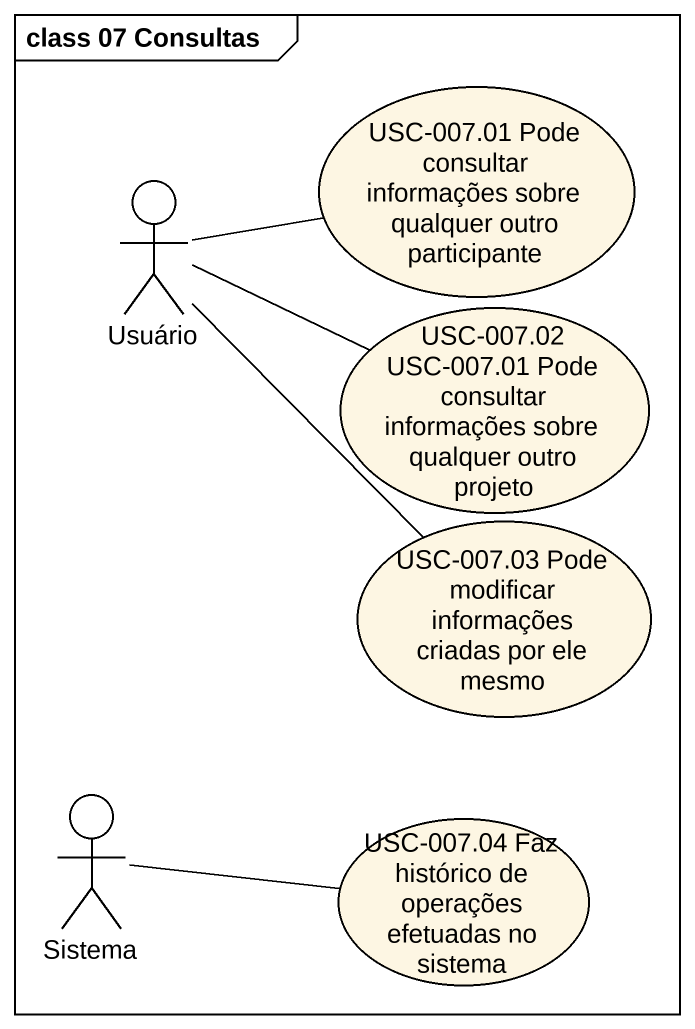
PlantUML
@startuml
mainframe class 07 Consultas
usecase "USC-007.01 Pode consultar informações sobre qualquer outro participante" as USC_007_01_Pode_consultar
actor Usuário
usecase "USC-007.02 USC-007.01 Pode consultar informações sobre qualquer outro projeto" as USC_007_02_USC_007_01_Pode
usecase "USC-007.03 Pode modificar informações criadas por ele mesmo" as USC_007_03_Pode_modificar
actor Sistema
usecase "USC-007.04 Faz histórico de operações efetuadas no sistema" as USC_007_04_Faz_histórico_de
Usuário -right- USC_007_01_Pode_consultar
Usuário -right- USC_007_02_USC_007_01_Pode
Usuário -- USC_007_03_Pode_modificar
Sistema -right- USC_007_04_Faz_histórico_de
@enduml
